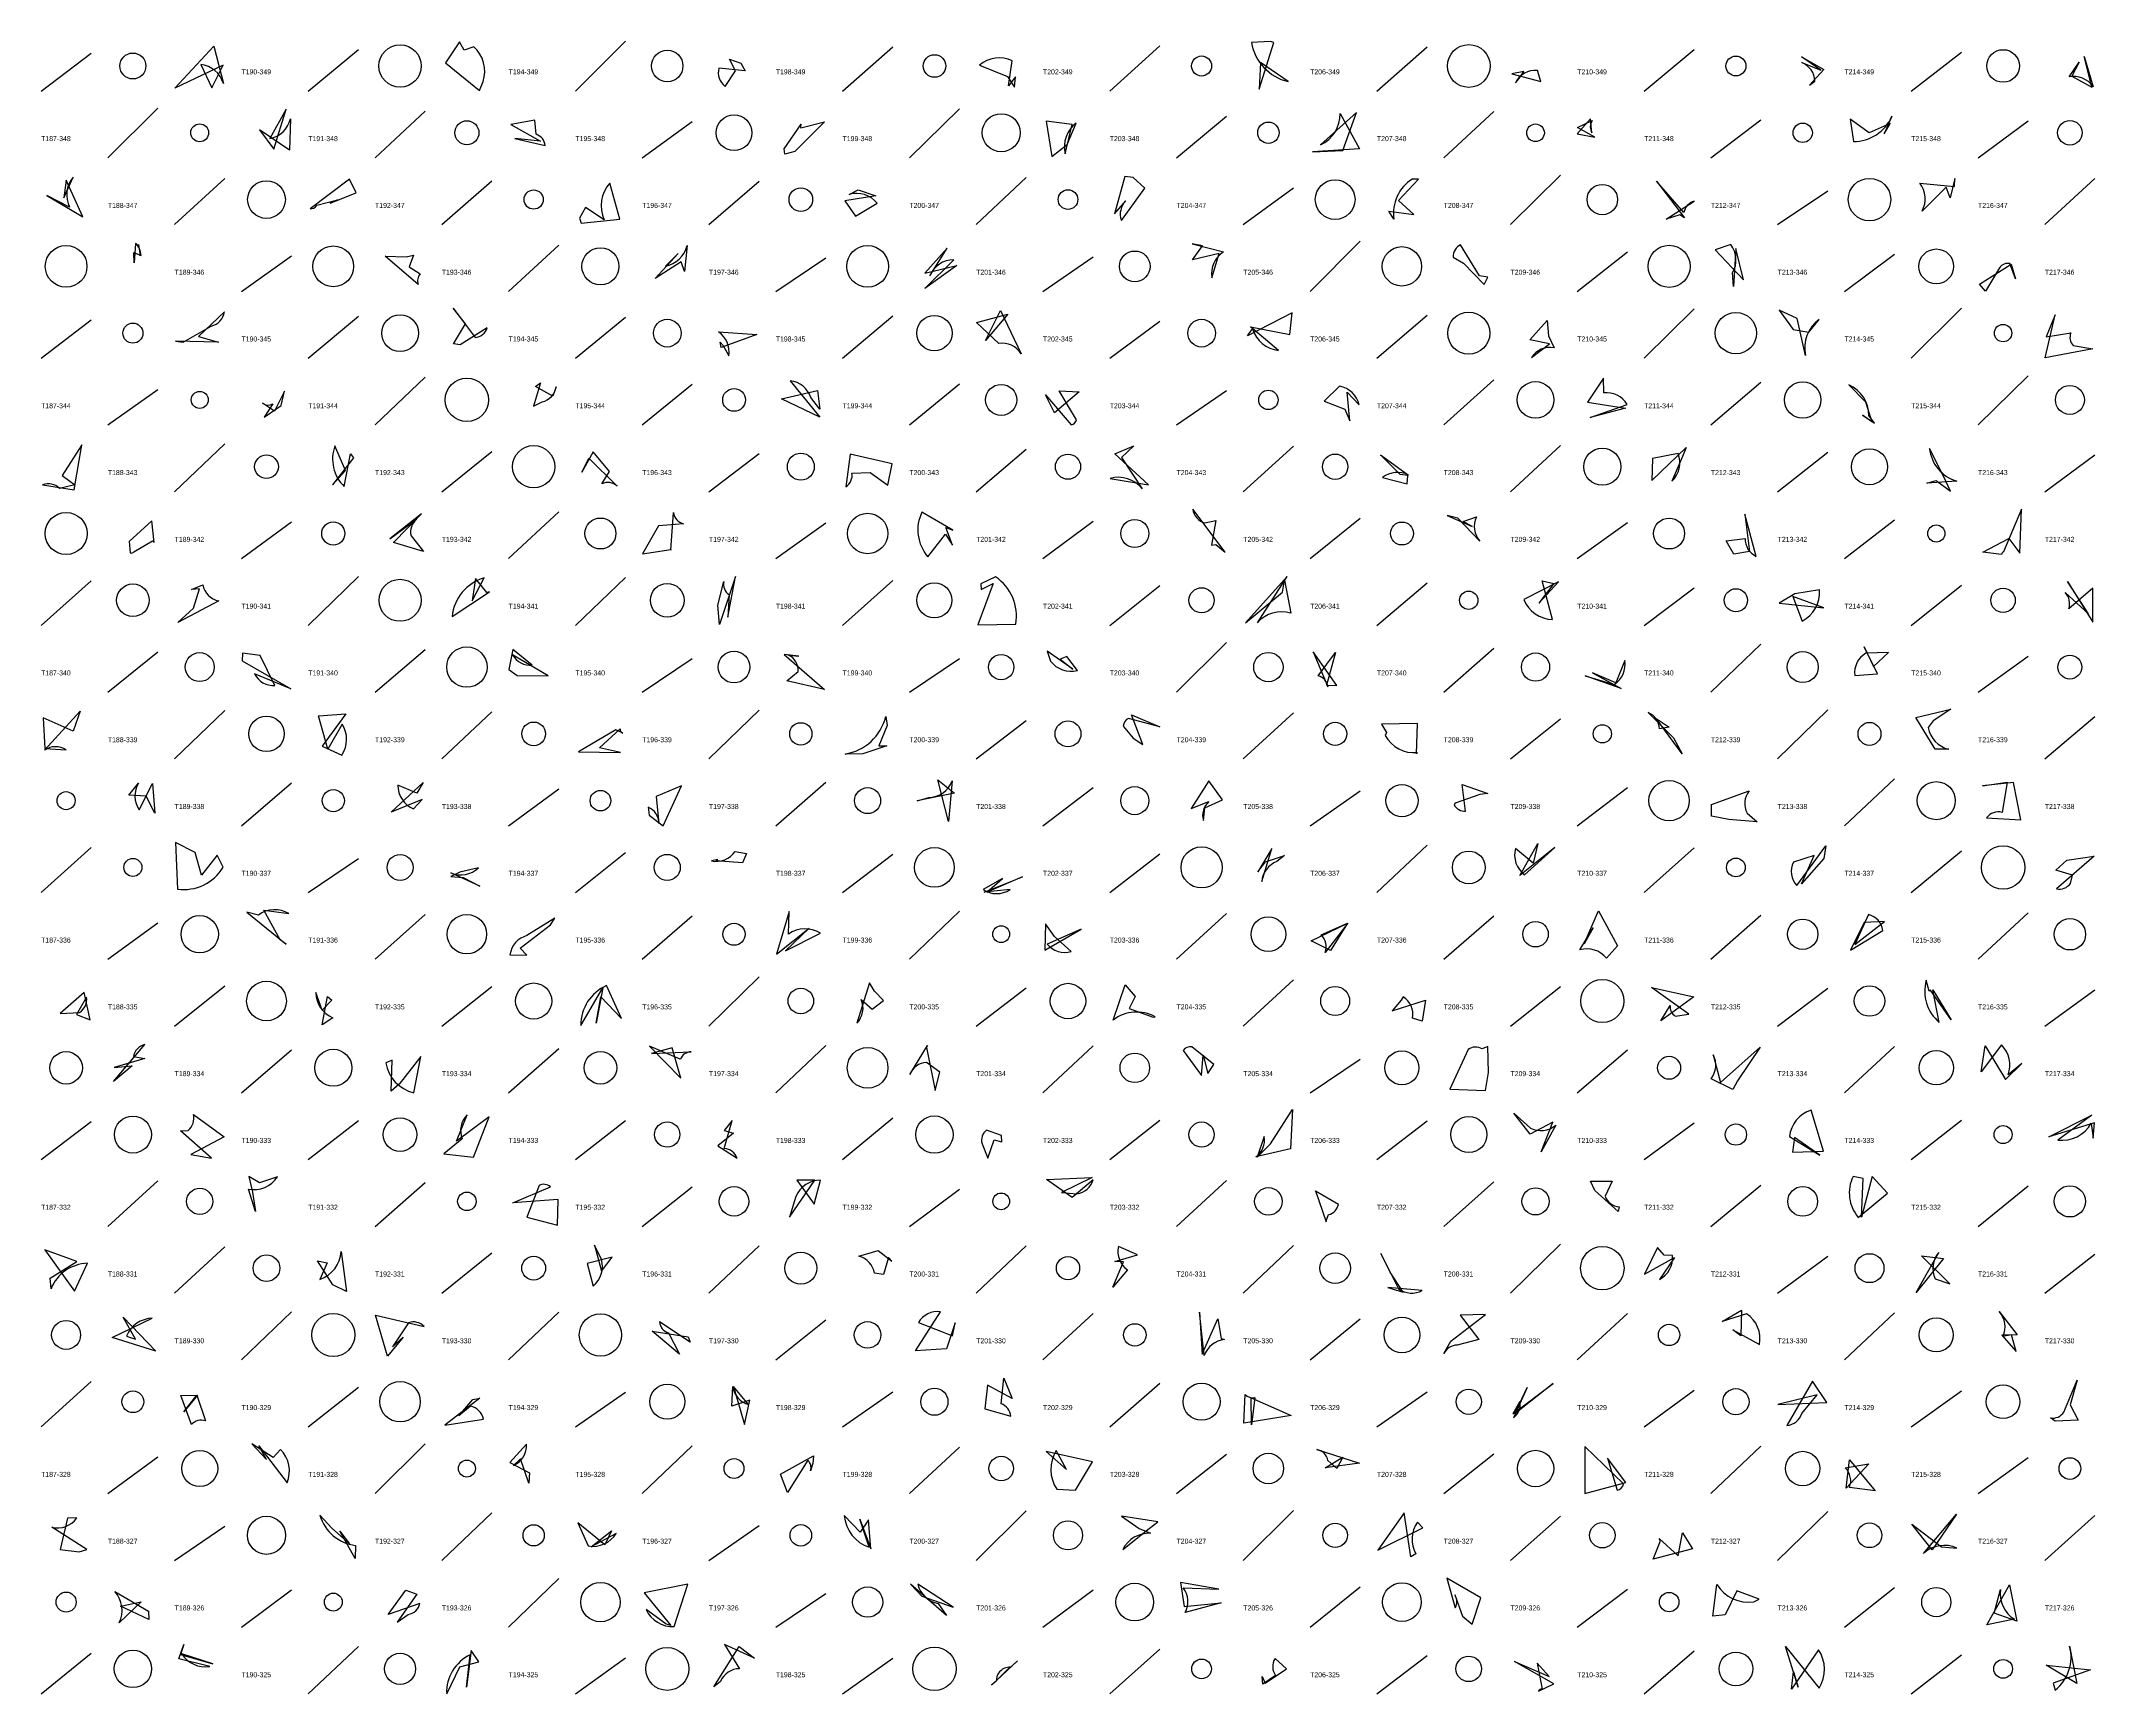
# Model space of a CAD drawing. Header units: millimetres. Extents: x -1 to 9990, y 0 to 15990.
# Drawn here: x 7480 to 8710, y 13000 to 13990 of the extents above; entities that cross this region are included whole.
import ezdxf

# ---------------------------------------------------------------- set-up
doc = ezdxf.new("R2010")
doc.units = ezdxf.units.MM
doc.layers.add('TEXT', color=3, linetype='Continuous')
doc.layers.add('WALL', color=1, linetype='Continuous')

msp = doc.modelspace()

# ---------------------------------------------------------------- linework, layer by layer
for points in [[(7560.2, 13961.7), (7583.4, 13986.8), (7589.2, 13964.5, 0.3), (7575.6, 13975.9), (7582.2, 13961.9), (7589.1, 13975.4)], [(7722.1, 13976.8), (7742.5, 13960.4), (7744.7, 13965.7, 0.3), (7739.1, 13986.5), (7733.4, 13984.4), (7730.5, 13989.5)], [(8218.2, 13989), (8216.2, 13989.7), (8204.8, 13989.1, 0.3), (8226.8, 13965.7), (8210.2, 13977), (8209.5, 13961.1)], [(7899, 13976.6), (7901.7, 13972.1), (7885.9, 13973.7, 0.3), (7889.6, 13962.8), (7895.9, 13972.1), (7892.2, 13979)], [(8063.6, 13968.5), (8059.4, 13963.1), (8061.6, 13978.1, 0.3), (8042, 13975.4), (8058.8, 13968.7), (8063, 13962.3)], [(8547.7, 13972.9), (8539.1, 13963.6), (8542.3, 13965.9, 0.3), (8534.5, 13977), (8545.9, 13972.5), (8534.2, 13980.4)], [(8708.2, 13962.4), (8703.6, 13980.6), (8708.9, 13962.6, 0.3), (8694.5, 13968.5), (8700.5, 13977.3), (8696.2, 13968.9)], [(8360.9, 13970.4), (8378.2, 13965.7), (8376.1, 13972.4, 0.3), (8362.9, 13965), (8365, 13967.4), (8367.9, 13971.7)], [(7619.4, 13925.2), (7626.8, 13949.2), (7617, 13931.6, 0.3), (7629.3, 13943.3), (7628.7, 13924.6), (7610.8, 13936.8)], [(7779, 13929.9), (7763.8, 13931.5), (7781.9, 13927.3, 0.3), (7776.5, 13934.1), (7775.6, 13942.5), (7761.4, 13940)], [(7925.4, 13922.2), (7925, 13925.4), (7935.2, 13940.2, 0.3), (7935, 13938), (7949.2, 13941.5), (7931.4, 13923.8)], [(8085.3, 13920.7), (8094.6, 13928), (8099.9, 13940.8, 0.3), (8093.3, 13922.4), (8097.5, 13940), (8082, 13942)], [(8259.6, 13924.3), (8267.8, 13947.1), (8246.3, 13927.8, 0.3), (8257.9, 13946.5), (8269.6, 13925.4), (8241.5, 13923.6)], [(8410.6, 13932.3), (8400.1, 13938.1), (8409, 13942.3, 0.3), (8408.8, 13934.9), (8407.9, 13943.4), (8400, 13934.4)], [(8574.8, 13935), (8563.4, 13943.2), (8565.4, 13929.7, 0.3), (8588.4, 13944.9), (8583.7, 13934.4), (8587.4, 13940.5)], [(7495, 13906.6), (7493.7, 13896), (7499.2, 13908.4, 0.3), (7497.1, 13890.5), (7483.4, 13897.5), (7505, 13884.7)], [(7668.7, 13899), (7664.8, 13907.3), (7641.1, 13889.5, 0.3), (7645.1, 13891.6), (7657.6, 13894.9), (7653.2, 13892.9)], [(7803.5, 13880.9), (7826.6, 13883.3), (7820.6, 13904.9, 0.3), (7817.3, 13882.9), (7806, 13890.3), (7802.4, 13883.9)], [(7961.4, 13894.3), (7967.8, 13885.1), (7980.7, 13892.8, 0.3), (7963.9, 13898.1), (7969.4, 13900.8), (7980, 13897.3)], [(8129.1, 13908.8), (8122.8, 13886.4), (8129.6, 13894.2, 0.3), (8127, 13882.5), (8141, 13901.8), (8134.1, 13908.3)], [(8293, 13894.5), (8304.9, 13907.2), (8301.2, 13907.3, 0.3), (8290.2, 13883.3), (8287.2, 13888.1), (8302.1, 13886)], [(8461.5, 13885.8), (8453.3, 13883.3), (8469.9, 13894, 0.3), (8463.9, 13887.2), (8447.5, 13906), (8464.3, 13884)], [(8623.3, 13896), (8621, 13902.4), (8606.5, 13888.1, 0.3), (8605.1, 13904.9), (8625.9, 13902.8), (8626.1, 13907.6)], [(7539.9, 13861.6), (7538.3, 13868.1), (7539.3, 13861.3, 0.3), (7536.5, 13868.7), (7535.8, 13857.2), (7535.6, 13863.3)], [(7847.7, 13847.7), (7861.6, 13862.8), (7853.9, 13855.2, 0.3), (7866.9, 13867.4), (7865.3, 13851.9), (7863.4, 13857.8)], [(8028.5, 13855.6), (8009.2, 13841.8), (8026.6, 13859, 0.3), (8012.2, 13849.3), (8022.7, 13865.9), (8009.3, 13850.9)], [(8175.5, 13867.2), (8169.4, 13868.5), (8188.1, 13863.6, 0.3), (8181.1, 13848.2), (8185.6, 13862.8), (8169.5, 13859)], [(8346.4, 13848.6), (8341.4, 13849.3), (8330.1, 13867.9, 0.3), (8325.7, 13860.6), (8331.9, 13856.9), (8344.3, 13844.2)], [(8494.9, 13865.6), (8493.5, 13842.9), (8493, 13851.2, 0.3), (8492, 13868.1), (8482.5, 13864.9), (8499.6, 13847)], [(7703, 13861.7), (7700.4, 13854.8), (7707.1, 13850.6, 0.3), (7705.9, 13844.2), (7686.1, 13861.1), (7698.7, 13860.8)], [(8659.9, 13856.4), (8662.4, 13847.6), (8659, 13856.7, 0.3), (8652.9, 13854.2), (8644.5, 13840.1), (8640.8, 13844.3)], [(7560.5, 13810.1), (7565.1, 13809.5), (7581.9, 13819.2, 0.3), (7589.9, 13827.8), (7574.2, 13812.9), (7586.3, 13809.6)], [(7734.2, 13820.5), (7726.8, 13829.9), (7739.9, 13812.4, 0.3), (7747.2, 13818.1), (7731, 13808), (7727, 13808.5)], [(8045.5, 13810.6), (8054.6, 13828.6), (8067, 13802.7, 0.3), (8053.5, 13808.8), (8040.2, 13821.3), (8059, 13826.3)], [(8229.2, 13827.1), (8202.5, 13813.4), (8205.5, 13817.5, 0.3), (8221.1, 13804.7), (8204.3, 13818.7), (8227.8, 13814.2)], [(8529.3, 13817.2), (8538.6, 13815.5), (8544.9, 13823.2, 0.3), (8536.7, 13801.6), (8531.7, 13823.8), (8521, 13828.7)], [(8686.2, 13825.9), (8680.8, 13812.8), (8695.6, 13815.2, 0.3), (8697, 13807.6), (8708.7, 13805.6), (8680.2, 13800.2)], [(7886.7, 13809.5), (7888.5, 13807.6), (7891.8, 13801.5, 0.3), (7885.6, 13815.8), (7908.7, 13814.2), (7887.2, 13806.5)], [(8381.9, 13822.6), (8382.7, 13813.4), (8386.1, 13806.3, 0.3), (8372.6, 13800.4), (8383.4, 13808.5), (8371.5, 13811)], [(7625.8, 13780.3), (7619.7, 13768.2), (7612.6, 13773, 0.3), (7618.8, 13772.6), (7613.7, 13764.6), (7623.8, 13771.7)], [(7779, 13785.3), (7774.9, 13771.2), (7780.1, 13773.8, 0.3), (7788.4, 13782.8), (7786.5, 13777.2), (7776, 13783)], [(7945, 13780.6), (7946.3, 13769.5), (7940.9, 13776.5, 0.3), (7928.7, 13786.5), (7946.4, 13764.7), (7923.4, 13775.7)], [(8087, 13767.2), (8081.6, 13778), (8096.9, 13760, 0.3), (8100.1, 13763.1), (8089.8, 13780.5), (8101.6, 13779.8)], [(8263.8, 13762.5), (8262.2, 13779.6), (8269.4, 13772, 0.3), (8257.6, 13783.2), (8248.4, 13774.3), (8260.7, 13769.5)], [(8428.8, 13770.1), (8407.8, 13764.4), (8429.9, 13772.3, 0.3), (8415.8, 13779.2), (8415.6, 13788), (8406.1, 13773.6)], [(8570.8, 13765.8), (8577.9, 13761.1), (8574.6, 13765.6, 0.3), (8562.7, 13784), (8572.6, 13773.8), (8576.3, 13761.8)], [(7492.6, 13729.7), (7500.2, 13724.2), (7491.1, 13722, 0.3), (7480.9, 13724.1), (7499.9, 13721.2), (7504.4, 13748.1)], [(7654.5, 13724.2), (7662.3, 13732.8), (7656, 13747.5, 0.3), (7661.6, 13723.1), (7665.3, 13742.8), (7667.2, 13740.4)], [(7803.8, 13731.8), (7808, 13740.2), (7825, 13723.4, 0.3), (7815.8, 13724.8), (7820.4, 13732.1), (7810.6, 13744)], [(7989.7, 13736.8), (7964.5, 13742.5), (7962, 13723, 0.3), (7965.6, 13731.2), (7976.6, 13731.5), (7987.2, 13723.9)], [(8134.4, 13747.5), (8127.1, 13740.6), (8139.4, 13721.8, 0.3), (8120.2, 13728), (8143.2, 13724.2), (8123.1, 13742.7)], [(8293.9, 13730.3), (8282.2, 13742.1), (8298.9, 13730, 0.3), (8283.4, 13728.5), (8298.2, 13724.7), (8298.5, 13729.7)], [(8465.3, 13746.5), (8463, 13741.1), (8456.6, 13726.3, 0.3), (8460.4, 13742.9), (8445, 13740), (8444.6, 13726.7)], [(8623.6, 13720.3), (8619.4, 13729.3), (8610.9, 13745.9, 0.3), (8627.3, 13726.3), (8609.3, 13725.1), (8615, 13726.8)], [(7546.3, 13702.6), (7532.7, 13690.3), (7533.4, 13683.4, 0.3), (7535.6, 13684.1), (7546.8, 13690.7), (7547.7, 13689.6)], [(7707.8, 13706.7), (7688.8, 13691.9), (7704.9, 13703.5, 0.3), (7701.6, 13693.6), (7709, 13684.3), (7691.1, 13689.6)], [(7857.1, 13685.5), (7857.2, 13685.1), (7858.7, 13707.6, 0.3), (7864.8, 13700.8), (7849.8, 13699.6), (7840.2, 13682.9)], [(8021.9, 13698.6), (8026, 13697), (8007.5, 13707.8, 0.3), (8011.1, 13681.1), (8021.7, 13694.6), (8025.8, 13688.1)], [(8183.6, 13688.4), (8189.2, 13683.8), (8169.7, 13709.6, 0.3), (8177, 13701.3), (8183.5, 13702.7), (8180.9, 13688)], [(8337, 13699.2), (8331.7, 13702.1), (8339.6, 13704.9, 0.3), (8341.7, 13690.4), (8328.4, 13704.2), (8322.1, 13705.8)], [(8493.8, 13682.6), (8489.2, 13690.6), (8500.5, 13692.1, 0.3), (8507.2, 13681.3), (8500.4, 13706.5), (8503.1, 13684.3)], [(8665.1, 13683.3), (8666.1, 13709.5), (8655.3, 13684.1, 0.3), (8654.1, 13682.5), (8642.9, 13683.8), (8658.5, 13692.1)], [(7740.2, 13668.1), (7738.1, 13654.6), (7745.4, 13668.5, 0.3), (7726.1, 13645.3), (7748.6, 13660.1), (7746.9, 13659.7)], [(7886.3, 13640.5), (7885.3, 13652), (7888.8, 13666.3, 0.3), (7892, 13658.4), (7891.2, 13644.9), (7895.9, 13669.3)], [(8050.1, 13665), (8041.1, 13640.3), (8063.7, 13640.8, 0.3), (8051.6, 13669), (8042.8, 13664.9), (8042.9, 13661.5)], [(8223.4, 13659.9), (8224.6, 13667.1), (8228.4, 13647.2, 0.3), (8208.4, 13641.5), (8226.2, 13669.2), (8201.4, 13641.4)], [(8376.9, 13653.2), (8388.7, 13666.1), (8368, 13655.5, 0.3), (8385.2, 13643.5), (8379, 13666.6), (8386, 13665.1)], [(8708.8, 13641.9), (8708.8, 13662.3), (8694.3, 13649.8, 0.3), (8692.1, 13659.6), (8706.2, 13646.8), (8693.5, 13666.2)], [(7574.8, 13661.9), (7570, 13661.4), (7576.8, 13664.3, 0.3), (7586.4, 13654.6), (7561.9, 13641.6), (7571.2, 13650.2)], [(8547.6, 13650.4), (8529.1, 13657.3), (8534.6, 13642.5, 0.3), (8545, 13661.2), (8530.3, 13658.8), (8520.9, 13653.3)], [(7600.5, 13618.7), (7629.5, 13602), (7607.8, 13610.9, 0.3), (7620, 13604), (7611.3, 13621.9), (7600.6, 13623.4)], [(7765.2, 13610), (7783.7, 13609.8), (7762.3, 13622.4, 0.3), (7774.2, 13616.2), (7762.6, 13625.6), (7760.2, 13613.6)], [(7949.1, 13601.6), (7926.7, 13606.8), (7933.5, 13612.4, 0.3), (7927.6, 13622.2), (7933.8, 13621.5), (7925, 13622.6)], [(8097.8, 13613.7), (8082.6, 13624.6), (8084.5, 13618.6, 0.3), (8100.6, 13613), (8094.3, 13621.4), (8090.4, 13619.8)], [(8256, 13603.9), (8241.8, 13624.2), (8250.7, 13603.2, 0.3), (8244.9, 13609.7), (8255.2, 13623.8), (8249.9, 13604.2)], [(8426.2, 13602.2), (8404.8, 13609.7), (8422.1, 13604.6, 0.3), (8428.5, 13619), (8423, 13605.6), (8409.1, 13611.6)], [(8577.4, 13615.4), (8586.4, 13623.7), (8572.8, 13623.3, 0.3), (8566.2, 13609.9), (8579.7, 13610.9), (8571.9, 13627.1)], [(7481.2, 13584.6), (7482.3, 13566.2), (7495.1, 13565.5, 0.3), (7482.1, 13565.2), (7503.5, 13588.6), (7499.3, 13576.7)], [(7662.6, 13587), (7648.4, 13567.7), (7660.1, 13562.3, 0.3), (7660.3, 13580.8), (7651.7, 13565.9), (7646.2, 13585.8)], [(7986.6, 13567.9), (7972.2, 13563.1), (7961.5, 13562.9, 0.3), (7985.9, 13585.4), (7986.7, 13580.1), (7981.7, 13567.8)], [(8133, 13586.4), (8150, 13579.3), (8131.3, 13584.3, 0.3), (8128.1, 13579.6), (8134.1, 13572.5), (8139.9, 13568.6)], [(8282.8, 13580.9), (8285.8, 13575.9), (8285, 13574, 0.3), (8304.2, 13563.8), (8303.7, 13563.1), (8304.3, 13581.3)], [(8447.2, 13584.3), (8455, 13579), (8449.2, 13578, 0.3), (8442.5, 13587.7), (8457.6, 13572.6), (8462.9, 13563)], [(8623.8, 13589.7), (8613.2, 13582.9), (8610.2, 13578.8, 0.3), (8622.5, 13565.8), (8614.3, 13565.8), (8602.8, 13584.9)], [(7827.1, 13563.9), (7814.4, 13566.7), (7826.8, 13578.1, 0.3), (7828.4, 13575.4), (7824.2, 13577.5), (7801.9, 13564.2)], [(7543, 13537.7), (7532.5, 13538.2), (7538.4, 13545.5, 0.3), (7538.8, 13529.5), (7546.8, 13545.2), (7548.1, 13527.6)], [(7708.9, 13545.9), (7705.1, 13539.4), (7693.6, 13544.3, 0.3), (7703, 13530.1), (7708.2, 13535.7), (7689.6, 13528.1)], [(7863.5, 13543.8), (7848.3, 13537.4), (7850, 13521.4, 0.3), (7843.6, 13531.1), (7844.2, 13526.3), (7852.6, 13520)], [(8027.1, 13539.5), (8004.6, 13534.9), (8011.6, 13536.8, 0.3), (8025.7, 13546.8), (8023.5, 13522.5), (8017.1, 13547.4)], [(8179.4, 13546.8), (8168.7, 13530.3), (8179.4, 13534.4, 0.3), (8176.1, 13523.1), (8176.9, 13530.7), (8187.6, 13535.5)], [(8341.7, 13538.7), (8326.8, 13533.5), (8326.2, 13532.6, 0.3), (8333.1, 13528.7), (8331.1, 13544.7), (8346.5, 13539.3)], [(8642.6, 13543.8), (8657.4, 13546.1), (8654.4, 13528, 0.3), (8645.1, 13524.8), (8665.6, 13523.6), (8661.3, 13545.9)], [(8480.3, 13525.8), (8480.3, 13532.6), (8502.9, 13540.8, 0.3), (8501.7, 13527.5), (8507.7, 13522.3), (8490.7, 13523.8)], [(7572.2, 13503.9), (7560.6, 13509.9), (7561.7, 13482, 0.3), (7589, 13495.1), (7585.4, 13502.3), (7576.1, 13490.3)], [(8213.2, 13498.4), (8224.6, 13502.1), (8220.1, 13498.5, 0.3), (8211.1, 13486.5), (8217.1, 13506.4), (8208.7, 13492.4)], [(8376.4, 13509.3), (8373.6, 13497.5), (8362.9, 13506.3, 0.3), (8368.4, 13490.5), (8386.5, 13507), (8365.5, 13490.2)], [(8534.2, 13485.1), (8541.9, 13502.1), (8529.4, 13498.2, 0.3), (8531.4, 13484.1), (8548.8, 13508), (8547.7, 13500.3)], [(7732.7, 13488.9), (7742.7, 13483.7), (7725.3, 13491.7, 0.3), (7742, 13494.8), (7730.8, 13492.2), (7725.3, 13489.6)], [(7884, 13498.9), (7885.3, 13499.7), (7881.5, 13498.9, 0.3), (7895.6, 13504.6), (7902.5, 13503.4), (7900.1, 13497.8)], [(8693.1, 13499.3), (8709.5, 13501.7), (8687, 13482.2, 0.3), (8695.3, 13485.4), (8696.6, 13490.3), (8686.6, 13493.3)], [(8046.4, 13480.2), (8055.7, 13488.3), (8044.1, 13481.8, 0.3), (8060.3, 13481.7), (8044.7, 13480.2), (8067.8, 13489.4)], [(7623.1, 13451.7), (7613.5, 13469.4), (7628.4, 13467.4, 0.3), (7610.2, 13466.5), (7603.3, 13468.2), (7626.8, 13449)], [(7939.9, 13458.7), (7925.8, 13445.1), (7946.7, 13455.6, 0.3), (7927.6, 13455.1), (7928, 13468.6), (7920.5, 13443)], [(8412.8, 13469), (8424.1, 13448), (8417.5, 13440.7, 0.3), (8401.5, 13445.6), (8409.6, 13458.9), (8404.2, 13449.3)], [(7785, 13460.7), (7787.7, 13464.6), (7771, 13454.2, 0.3), (7760.8, 13442.7), (7771, 13442.4), (7767, 13446.7)], [(8081.2, 13445.4), (8102.8, 13458.1), (8082.5, 13449.1, 0.3), (8096.9, 13444.6), (8086.9, 13453.7), (8081.5, 13461.3)], [(8240.6, 13451.1), (8262.5, 13461.7), (8249, 13444, 0.3), (8246.6, 13454.6), (8262.4, 13461.7), (8252.2, 13445.2)], [(8571.8, 13462.1), (8563.6, 13445.4), (8583, 13457.3, 0.3), (8574.4, 13466.8), (8566.2, 13448.8), (8584, 13462.7)], [(7505.9, 13420.1), (7491.5, 13407.5), (7503, 13408.2, 0.3), (7507.3, 13417.4), (7501.2, 13407), (7509.3, 13403.8)], [(7654.2, 13415.6), (7648.4, 13409.6), (7644.6, 13420, 0.3), (7654.7, 13405), (7648.4, 13400.8), (7651.5, 13417.7)], [(7815.3, 13417.6), (7827.7, 13404.6), (7818.6, 13424.2, 0.3), (7803.2, 13400.4), (7816.5, 13422.8), (7812.4, 13401.7)], [(7979.2, 13420.9), (7976.2, 13425.9), (7968.6, 13401.7, 0.3), (7971.2, 13415.9), (7977.8, 13410.1), (7984.5, 13415.4)], [(8131.7, 13410.6), (8146, 13405.3), (8147.3, 13405.5, 0.3), (8122.1, 13403.6), (8129.3, 13424.7), (8135.2, 13417.7)], [(8469.8, 13417.6), (8450.1, 13403.2), (8455.7, 13412.3, 0.3), (8458.7, 13405.9), (8466.8, 13407.1), (8444.4, 13423.1)], [(8611.6, 13421.5), (8610.7, 13420.9), (8609, 13427.4, 0.3), (8616.8, 13402.2), (8612.9, 13421.6), (8624, 13403.8)], [(8309.1, 13415.6), (8307.2, 13402.9), (8301.4, 13404.7, 0.3), (8295.8, 13417.5), (8294.6, 13415.6), (8289.1, 13409.2)], [(7534.5, 13376.1), (7523.4, 13366.7), (7542.2, 13388.9, 0.3), (7535.3, 13381.7), (7542.2, 13380.5), (7523.8, 13375.2)], [(7857.9, 13386.9), (7845.5, 13383.5), (7869.3, 13384.6, 0.3), (7862.8, 13380.1), (7844.3, 13388), (7863.1, 13368.7)], [(8015.4, 13361.4), (8018.2, 13372.3), (8010.2, 13378.2, 0.3), (8000.3, 13370.9), (8010.9, 13388.3), (8010.3, 13387.2)], [(8178.7, 13371.6), (8182.3, 13377), (8169.2, 13387.5, 0.3), (8163.9, 13385.4), (8175, 13370.3), (8176, 13382.6)], [(8346.8, 13372.2), (8346.5, 13387.7), (8343, 13386.3, 0.3), (8334.7, 13386), (8323.6, 13362.2), (8345, 13361.5)], [(8496, 13367.2), (8493.2, 13362.1), (8480.1, 13368.4, 0.3), (8481.4, 13382.7), (8485.7, 13366.1), (8509.5, 13387.4)], [(8656.4, 13367.9), (8666.3, 13377.6), (8658, 13370.8, 0.3), (8654.1, 13388.7), (8641.9, 13372.6), (8644.2, 13388.2)], [(7689.6, 13361.1), (7690.2, 13379.6), (7686.4, 13377.9, 0.3), (7703.2, 13360.1), (7707.4, 13381.8), (7694.4, 13365.2)], [(7582, 13320.9), (7563.4, 13337.2), (7568, 13337.5, 0.3), (7571.2, 13347.1), (7589.7, 13333.6), (7569.7, 13323)], [(7748.4, 13345.6), (7728.8, 13331), (7735.2, 13346.9, 0.3), (7732.2, 13332.4), (7721.3, 13323.4), (7738.9, 13321.5)], [(8229.5, 13350), (8228.2, 13326.5), (8207.4, 13321.6, 0.3), (8212.5, 13333.8), (8208.3, 13321.4), (8216.2, 13329.5)], [(8371.8, 13335.2), (8361.9, 13347.8), (8372, 13338.8, 0.3), (8387.1, 13340.7), (8378.3, 13324.6), (8385.3, 13342.4)], [(8528.9, 13324.5), (8547.5, 13325), (8540, 13349.6, 0.3), (8527.1, 13333.8), (8545.3, 13322.6), (8530, 13333.3)], [(8682.3, 13333.7), (8708.2, 13346.7), (8687.8, 13331.7, 0.3), (8707.8, 13341.8), (8708.9, 13332.9), (8709.8, 13342)], [(7894.6, 13335.9), (7885.3, 13328.2), (7896.9, 13320.9, 0.3), (7889.1, 13326.6), (7893.8, 13343.5), (7889.1, 13337.4)], [(8055.3, 13330.6), (8055.1, 13334.4), (8046.2, 13337.7, 0.3), (8043.5, 13329.5), (8047, 13320.8), (8050.7, 13331.8)], [(7606.7, 13300.5), (7608.4, 13288.9), (7604.2, 13302.3, 0.3), (7621.5, 13309.6), (7610.9, 13306.1), (7604.5, 13309.9)], [(8109.5, 13309.2), (8091.1, 13300.4), (8100.3, 13299.6, 0.3), (8110, 13308), (8097.5, 13297.4), (8082.1, 13308.2)], [(8570.2, 13285.5), (8571.2, 13308.6), (8565.2, 13309.9, 0.3), (8568.3, 13285.4), (8585.8, 13300), (8576.6, 13309.9)], [(7789.7, 13296.2), (7762.6, 13294.2), (7785, 13303.7, 0.3), (7778.2, 13304.6), (7770.9, 13285.6), (7789.3, 13280.8)], [(7932.7, 13307.7), (7942.9, 13293.3), (7946.8, 13307.7, 0.3), (7932, 13298), (7928.2, 13285.5), (7943.4, 13307.8)], [(8249.7, 13282.8), (8249.6, 13283.4), (8251.1, 13287.1, 0.3), (8256.9, 13293.2), (8243.2, 13301.2), (8243.2, 13301.3)], [(8408, 13307.2), (8420.8, 13307.2), (8416.6, 13298.2, 0.3), (8425.1, 13291.7), (8424.5, 13288.9), (8410.6, 13301.6)], [(7482.2, 13265.9), (7500, 13241.3), (7507.8, 13257.9, 0.3), (7486, 13242.7), (7485.5, 13249), (7501.4, 13258.9)], [(7645.5, 13259.3), (7651.4, 13258.2), (7646.9, 13248.3, 0.3), (7659.8, 13264.9), (7662.9, 13241.1), (7654.7, 13245)], [(7822.1, 13261.6), (7807.1, 13257.7), (7810.6, 13244.3, 0.3), (7815.6, 13260.1), (7811.4, 13268.7), (7815.7, 13253.2)], [(7987.6, 13261.3), (7984.6, 13251.3), (7979.1, 13252, 0.3), (7969.8, 13262.1), (7981.3, 13265.6), (7989.4, 13259.2)], [(8123, 13258.9), (8136.6, 13262.9), (8125.2, 13268, 0.3), (8130.6, 13253.9), (8121.9, 13243.7), (8128.3, 13258.7)], [(8287.9, 13252.7), (8282.4, 13263.8), (8293, 13242.7, 0.3), (8307.2, 13241.7), (8286.5, 13243.4), (8295.8, 13240.6)], [(8440.3, 13251.5), (8458.3, 13261.4), (8449.2, 13248.2, 0.3), (8457.1, 13262.5), (8452.1, 13262.8), (8448, 13267.3)], [(8619.4, 13260.8), (8603, 13240.4), (8616.5, 13264.4, 0.3), (8614.3, 13248.6), (8623.2, 13245.7), (8606.2, 13262.4)], [(7548.8, 13205.2), (7522.6, 13213.5), (7546.6, 13225, 0.3), (7531.2, 13214.3), (7536.5, 13212.5), (7529.2, 13225.7)], [(7687.5, 13202.2), (7680.2, 13226.9), (7709.4, 13220, 0.3), (7700.1, 13222.3), (7690.4, 13207.9), (7696.8, 13213.7)], [(7867.6, 13213.9), (7868.8, 13210.6), (7850.3, 13222.8, 0.3), (7855.7, 13216.2), (7862.4, 13203.4), (7845.9, 13217.2)], [(8022.2, 13206.6), (8003.6, 13205.5), (8018.6, 13228.9, 0.3), (8005.4, 13222.4), (8025.9, 13214.4), (8027.4, 13222.3)], [(8184.7, 13224.7), (8186.7, 13212.9), (8188.8, 13212.2, 0.3), (8176.6, 13202.6), (8173.8, 13228.6), (8175.3, 13203.5)], [(8329.8, 13226.8), (8341, 13212.2), (8328.1, 13208.9, 0.3), (8320.1, 13203.8), (8324.3, 13211.3), (8345.1, 13227.3)], [(8498, 13214.4), (8493.2, 13218.1), (8509.1, 13209.3, 0.3), (8501.4, 13227.7), (8486.7, 13223), (8498.4, 13229.8)], [(8662.9, 13205), (8660.1, 13215.1), (8654.9, 13214.1, 0.3), (8652.6, 13229.1), (8663.4, 13215.1), (8654.2, 13214.8)], [(8046.8, 13185), (8045.1, 13170.8), (8060.7, 13166.3, 0.3), (8054.9, 13173.8), (8056.6, 13189.2), (8061.6, 13176.9)], [(8362.5, 13167.8), (8369.9, 13183.6), (8361.7, 13165.4, 0.3), (8365.6, 13175.2), (8361.4, 13167.7), (8385.6, 13186)], [(8549.4, 13174.5), (8540.8, 13187.3), (8525.5, 13160.8, 0.3), (8534.5, 13168), (8543.7, 13179.1), (8520.1, 13173.4)], [(8700, 13163.9), (8686.1, 13163.4), (8683.4, 13165.3, 0.3), (8691.4, 13168.8), (8699.3, 13188), (8695.2, 13173.1)], [(7565.4, 13168.9), (7573.2, 13178.9), (7578.4, 13163.5, 0.3), (7570, 13161.4), (7563.6, 13178.7), (7573.6, 13178.9)], [(7742.8, 13177.1), (7721.8, 13161), (7744.9, 13164.5, 0.3), (7737.2, 13172.4), (7730.2, 13166.5), (7738.5, 13176.3)], [(7904.5, 13176), (7893.7, 13172.4), (7894.2, 13184.1, 0.3), (7903.7, 13173.3), (7894.7, 13184.1), (7901.2, 13161.3)], [(8228.7, 13166.7), (8200.4, 13162.1), (8201.2, 13179.4, 0.3), (8206.9, 13177.6), (8204.9, 13161.2), (8204.7, 13177.3)], [(7615.1, 13140.4), (7610.5, 13148.6), (7627.4, 13126.5, 0.3), (7623.4, 13146.4), (7618.9, 13141.7), (7606.3, 13149.8)], [(7772.1, 13126.2), (7767.2, 13140.8), (7763, 13136.8, 0.3), (7770.8, 13149.6), (7760.8, 13138.7), (7772.6, 13132.5)], [(7942.5, 13142.5), (7942.2, 13138), (7940.8, 13133.7, 0.3), (7939.1, 13140), (7927.1, 13120.6), (7922.8, 13131.7)], [(8081.9, 13145.1), (8094.1, 13134.4), (8088, 13145.7, 0.3), (8088.3, 13122.6), (8099.5, 13122), (8109.7, 13139.1)], [(8259.5, 13141.8), (8256, 13135), (8250.7, 13139.8, 0.3), (8244, 13146.4), (8269.5, 13138.3), (8249, 13135.4)], [(8429, 13126.6), (8418, 13141.3), (8423.9, 13122, 0.3), (8427.7, 13125.8), (8404.6, 13148.2), (8404.5, 13120.1)], [(8563, 13140.3), (8578.4, 13121.7), (8563, 13123.6, 0.3), (8560.5, 13135.4), (8574.6, 13137.8), (8561, 13123.2)], [(7502.8, 13085.2), (7507.5, 13086.5), (7486.4, 13099.8, 0.3), (7501.4, 13105.4), (7495.8, 13105.3), (7491.5, 13086.4)], [(7664.7, 13089.9), (7654.1, 13099.3), (7647, 13107, 0.3), (7668.3, 13088.9), (7668.1, 13081.1), (7658.9, 13097.4)], [(7817.6, 13089.3), (7801.5, 13102.4), (7807.7, 13088.6, 0.3), (7824.5, 13096.1), (7809.4, 13088), (7821.7, 13097.7)], [(7975.5, 13104.2), (7970.6, 13096.8), (7961, 13106.8, 0.3), (7975.9, 13087.9), (7970.3, 13104.7), (7977, 13086.9)], [(8127.1, 13106.4), (8137.6, 13099), (8144.5, 13096.2, 0.3), (8127.8, 13086.5), (8143.7, 13099.1), (8148.7, 13103)], [(8280.5, 13086.1), (8307.6, 13099.4), (8304.3, 13102.8, 0.3), (8303.4, 13083.9), (8300.4, 13082.1), (8296.4, 13108.5)], [(8600.4, 13101.6), (8618.1, 13088), (8627.4, 13087.3, 0.3), (8607.3, 13084.2), (8627.1, 13107.6), (8612.5, 13086.3)], [(8469, 13086.8), (8445.4, 13080.8), (8449.5, 13090.6, 0.3), (8449, 13093), (8460.4, 13082.7), (8463.1, 13096.4)], [(7857.2, 13040.9), (7854.3, 13041.8), (7842.3, 13050.5, 0.3), (7859.1, 13040.3), (7867.4, 13065.7), (7841.2, 13060.6)], [(8007.5, 13058.5), (8026.3, 13052), (8005.1, 13065.8, 0.3), (8017.3, 13054.1), (8022.3, 13047), (8000.7, 13065.7)], [(8164.6, 13052.4), (8186.7, 13054.6), (8165.1, 13048.8, 0.3), (8164, 13063.5), (8185.3, 13062.8), (8162.3, 13066.8)], [(8342.3, 13057.6), (8321.8, 13069.3), (8326.9, 13051.6, 0.3), (8326.6, 13059.4), (8331.3, 13046.5), (8337.1, 13041.7)], [(8488.6, 13047.3), (8481.1, 13046.6), (8483.6, 13065.6, 0.3), (8505.7, 13055.1), (8509, 13056.7), (8495.5, 13061.8)], [(8663.2, 13043.5), (8649.7, 13048.4), (8653.5, 13062.5, 0.3), (8661.8, 13044.7), (8645.3, 13041.4), (8658.8, 13065.3)], [(7527.6, 13052.5), (7540, 13055.2), (7526.8, 13042.5, 0.3), (7524.2, 13061.3), (7544.4, 13049.6), (7544.6, 13044.6)], [(7705.1, 13059.7), (7693.3, 13043), (7699.9, 13047.6, 0.3), (7706.9, 13054.1), (7687.9, 13047.6), (7698.5, 13062.2)], [(7563.5, 13023.7), (7582.8, 13018.1), (7564.3, 13024, 0.3), (7581, 13016.5), (7562.4, 13021), (7565.5, 13029.6)], [(7737.5, 13026), (7734.7, 13004), (7737, 13023.4, 0.3), (7722.9, 13000.1), (7730.7, 13016.3), (7742.2, 13019.2)], [(7907.2, 13021.4), (7889.3, 13029.6), (7898.3, 13015.1, 0.3), (7886.9, 13007.5), (7882.9, 13004.2), (7898.1, 13028.5)], [(8532.3, 13004.1), (8524.7, 13028.5), (8544.8, 13003.5, 0.3), (8544.5, 13026.4), (8528.3, 13002.9), (8529.5, 13013.3)], [(8707.3, 13014.4), (8684.9, 13006.5), (8686.2, 13002.2, 0.3), (8694.8, 13028.7), (8699.2, 13006.3), (8680.9, 13017.3)], [(8053.2, 13009), (8060.3, 13016.2), (8056.9, 13015.4, 0.3), (8052.1, 13007.9), (8049.1, 13005.2), (8064.8, 13019.8)], [(8213, 13006.5), (8225.9, 13015.1), (8219, 13021.2, 0.3), (8219.3, 13011), (8211.7, 13005.9), (8211.3, 13010.4)], [(8383.2, 13010.4), (8375.9, 13018.5), (8378.9, 13002.9, 0.3), (8376.8, 13001.7), (8386, 13006), (8362.3, 13019.5)]]:
    msp.add_lwpolyline(points, format="xyb", close=True)
for centre, radius in [((7695, 13975), 12.7), ((8335, 13975), 12.8), ((7535, 13975), 7.78), ((7855, 13975), 9.4), ((8015, 13975), 6.77), ((8175, 13975), 6), ((8495, 13975), 5.97), ((8655, 13975), 9.78), ((7575, 13935), 5.36), ((7735, 13935), 7.22), ((7895, 13935), 10.7), ((8055, 13935), 11.4), ((8215, 13935), 6.4), ((8375, 13935), 5.27), ((8535, 13935), 5.8), ((8695, 13935), 7.35), ((7615, 13895), 11.3), ((7775, 13895), 5.76), ((7935, 13895), 7.06), ((8095, 13895), 5.9), ((8255, 13895), 11.9), ((8415, 13895), 9.11), ((8575, 13895), 12.7), ((7495, 13855), 12.5), ((7655, 13855), 12.2), ((7815, 13855), 11.1), ((7975, 13855), 12.5), ((8135, 13855), 9.19), ((8295, 13855), 11.8), ((8455, 13855), 12.6), ((8615, 13855), 10.4), ((7695, 13815), 11), ((8015, 13815), 10.6), ((8335, 13815), 12.6), ((8495, 13815), 12.4), ((7535, 13815), 6), ((7855, 13815), 8.3), ((8175, 13815), 8.3), ((8655, 13815), 5.21), ((7575, 13775), 5.08), ((7735, 13775), 13), ((7895, 13775), 6.81), ((8055, 13775), 9.31), ((8215, 13775), 5.81), ((8375, 13775), 11), ((8535, 13775), 10.9), ((8695, 13775), 8.68), ((7615, 13735), 7.1), ((7775, 13735), 12.7), ((7935, 13735), 8.07), ((8095, 13735), 7.55), ((8255, 13735), 7.59), ((8415, 13735), 11.1), ((8575, 13735), 10.8), ((7495, 13695), 12.6), ((7815, 13695), 9.28), ((7975, 13695), 12.1), ((8135, 13695), 8.38), ((8455, 13695), 9.27), ((7655, 13695), 6.94), ((8295, 13695), 6.87), ((8615, 13695), 5.16), ((7695, 13655), 12.6), ((8015, 13655), 10.5), ((7535, 13655), 9.77), ((7855, 13655), 10.1), ((8175, 13655), 7.54), ((8335, 13655), 5.49), ((8495, 13655), 6.95), ((8655, 13655), 7.29), ((7575, 13615), 8.67), ((7735, 13615), 12.1), ((7895, 13615), 9.49), ((8055, 13615), 7.58), ((8215, 13615), 8.8), ((8375, 13615), 8.45), ((8535, 13615), 9.29), ((8695, 13615), 7.15), ((7615, 13575), 10.6), ((7775, 13575), 7.09), ((7935, 13575), 6.68), ((8095, 13575), 7.77), ((8255, 13575), 6.92), ((8415, 13575), 5.46), ((8575, 13575), 6.88), ((7975, 13535), 7.78), ((8135, 13535), 8.42), ((8295, 13535), 9.72), ((8455, 13535), 12.1), ((8615, 13535), 11.4), ((7495, 13535), 5.4), ((7655, 13535), 6.62), ((7815, 13535), 6.18), ((8015, 13495), 11.9), ((8175, 13495), 12.3), ((8655, 13495), 13), ((7535, 13495), 5.4), ((7695, 13495), 7.77), ((7855, 13495), 7.81), ((8335, 13495), 9.82), ((8495, 13495), 5.61), ((7575, 13455), 11.2), ((7735, 13455), 11.8), ((7895, 13455), 6.64), ((8055, 13455), 5.05), ((8215, 13455), 10.4), ((8375, 13455), 7.64), ((8535, 13455), 9.08), ((8695, 13455), 9.44), ((7615, 13415), 11.9), ((7775, 13415), 10.8), ((7935, 13415), 7.65), ((8095, 13415), 10.6), ((8255, 13415), 8.68), ((8415, 13415), 12.9), ((8575, 13415), 9.15), ((7495, 13375), 9.72), ((7655, 13375), 11.1), ((7815, 13375), 9.73), ((7975, 13375), 12.2), ((8135, 13375), 8.84), ((8295, 13375), 10.2), ((8615, 13375), 10.3), ((8455, 13375), 6.87), ((7535, 13335), 11.1), ((8015, 13335), 11.2), ((8335, 13335), 10.8), ((7695, 13335), 10.1), ((7855, 13335), 7.57), ((8175, 13335), 7.55), ((8495, 13335), 6.35), ((8655, 13335), 5.4), ((7575, 13295), 7.85), ((7735, 13295), 5.54), ((7895, 13295), 8.84), ((8055, 13295), 5.01), ((8215, 13295), 8.22), ((8375, 13295), 8.13), ((8535, 13295), 8.92), ((8695, 13295), 9.35), ((7615, 13255), 7.97), ((7775, 13255), 7.14), ((7935, 13255), 9.58), ((8095, 13255), 6.95), ((8255, 13255), 9.11), ((8415, 13255), 13), ((8575, 13255), 8.67), ((7495, 13215), 8.67), ((7655, 13215), 12.9), ((7815, 13215), 12.7), ((7975, 13215), 7.97), ((8295, 13215), 10.7), ((8615, 13215), 10.2), ((8135, 13215), 6.72), ((8455, 13215), 6.4), ((7695, 13175), 12.1), ((8175, 13175), 11.1), ((7535, 13175), 6.54), ((7855, 13175), 10.5), ((8015, 13175), 8.13), ((8335, 13175), 7.55), ((8495, 13175), 7.84), ((8655, 13175), 10.1), ((7575, 13135), 10.8), ((7735, 13135), 5.09), ((7895, 13135), 5.95), ((8055, 13135), 7.35), ((8215, 13135), 9.14), ((8375, 13135), 10.9), ((8535, 13135), 10.3), ((8695, 13135), 6.48), ((7615, 13095), 11.4), ((7775, 13095), 6.37), ((7935, 13095), 6.47), ((8095, 13095), 8.7), ((8255, 13095), 7.3), ((8415, 13095), 7.59), ((8575, 13095), 7.4), ((7815, 13055), 11.8), ((7975, 13055), 9.07), ((8135, 13055), 11.3), ((8295, 13055), 11.6), ((8615, 13055), 8.74), ((7495, 13055), 6), ((7655, 13055), 5.36), ((8455, 13055), 5.84), ((7535, 13015), 11.2), ((7855, 13015), 12.9), ((8015, 13015), 13), ((7695, 13015), 9.32), ((8175, 13015), 5.9), ((8335, 13015), 7.65), ((8495, 13015), 10.1), ((8655, 13015), 5.59)]:
    msp.add_circle(centre, radius)
at = {"layer": 'WALL'}
for p, q in [((7800, 13960), (7830, 13989.9)), ((7960, 13960), (7990, 13986.5)), ((8120, 13960), (8150, 13987.1)), ((8280, 13960), (8310, 13986.4)), ((7480, 13960), (7510, 13982.7)), ((7640, 13960), (7670, 13984.9)), ((8440, 13960), (8470, 13984.8)), ((8600, 13960), (8630, 13983.3)), ((7520, 13920), (7550, 13949.8)), ((8000, 13920), (8030, 13949.4)), ((7680, 13920), (7710, 13947.9)), ((7840, 13920), (7870, 13941.8)), ((8160, 13920), (8190, 13944.9)), ((8320, 13920), (8350, 13947.8)), ((8480, 13920), (8510, 13942.7)), ((8640, 13920), (8670, 13942.1)), ((7560, 13880), (7590, 13907.7)), ((7720, 13880), (7750, 13906.3)), ((7880, 13880), (7910, 13906.1)), ((8040, 13880), (8070, 13908.3)), ((8200, 13880), (8230, 13902.1)), ((8360, 13880), (8390, 13909.7)), ((8520, 13880), (8550, 13900.3)), ((8680, 13880), (8710, 13907.7)), ((7760, 13840), (7790, 13867.7)), ((8240, 13840), (8270, 13870)), ((8400, 13840), (8430, 13863.6)), ((8560, 13840), (8590, 13862.3)), ((7600, 13840), (7630, 13861.4)), ((7920, 13840), (7950, 13860.2)), ((8080, 13840), (8110, 13860.7)), ((7640, 13800), (7670, 13825.2)), ((7960, 13800), (7990, 13825.4)), ((8280, 13800), (8310, 13825.7)), ((8440, 13800), (8470, 13829.6)), ((8600, 13800), (8630, 13829.9)), ((7480, 13800), (7510, 13822.9)), ((7800, 13800), (7830, 13824.5)), ((8120, 13800), (8150, 13822.2)), ((7680, 13760), (7710, 13788.7)), ((8640, 13760), (8670, 13789.5)), ((7520, 13760), (7550, 13781.2)), ((7840, 13760), (7870, 13784.5)), ((8000, 13760), (8030, 13784.6)), ((8160, 13760), (8190, 13780.6)), ((8320, 13760), (8350, 13787.1)), ((8480, 13760), (8510, 13785.6)), ((7560, 13720), (7590, 13748.7)), ((7720, 13720), (7750, 13744.2)), ((7880, 13720), (7910, 13742.9)), ((8040, 13720), (8070, 13745.6)), ((8200, 13720), (8230, 13747.3)), ((8360, 13720), (8390, 13747.8)), ((8520, 13720), (8550, 13743.8)), ((8680, 13720), (8710, 13742.1)), ((7760, 13680), (7790, 13707.9)), ((8080, 13680), (8110, 13702.4)), ((8240, 13680), (8270, 13704.2)), ((8560, 13680), (8590, 13703.2)), ((7600, 13680), (7630, 13701.9)), ((7920, 13680), (7950, 13701.3)), ((8400, 13680), (8430, 13701.6)), ((7480, 13640), (7510, 13666.7)), ((7640, 13640), (7670, 13669.3)), ((7800, 13640), (7830, 13668.6)), ((7960, 13640), (7990, 13666.8)), ((8280, 13640), (8310, 13665.5)), ((8120, 13640), (8150, 13663.9)), ((8440, 13640), (8470, 13662.5)), ((8600, 13640), (8630, 13664.1)), ((8160, 13600), (8190, 13629.8)), ((8480, 13600), (8510, 13628.8)), ((7520, 13600), (7550, 13624.1)), ((7680, 13600), (7710, 13625.5)), ((7840, 13600), (7870, 13620.1)), ((8000, 13600), (8030, 13620.1)), ((8320, 13600), (8350, 13626.4)), ((8640, 13600), (8670, 13621.6)), ((7560, 13560), (7590, 13588.9)), ((7720, 13560), (7750, 13588.1)), ((7880, 13560), (7910, 13589.1)), ((8040, 13560), (8070, 13583)), ((8200, 13560), (8230, 13587.5)), ((8360, 13560), (8390, 13584)), ((8520, 13560), (8550, 13589.4)), ((8680, 13560), (8710, 13585.4)), ((7600, 13520), (7630, 13545.6)), ((7920, 13520), (7950, 13546)), ((8080, 13520), (8110, 13542.8)), ((8400, 13520), (8430, 13542.9)), ((8560, 13520), (8590, 13548.1)), ((7760, 13520), (7790, 13542)), ((8240, 13520), (8270, 13540.8)), ((7480, 13480), (7510, 13507)), ((8280, 13480), (8310, 13508.3)), ((8440, 13480), (8470, 13506.8)), ((7640, 13480), (7670, 13500.4)), ((7800, 13480), (7830, 13504)), ((7960, 13480), (7990, 13502.9)), ((8120, 13480), (8150, 13503.2)), ((8600, 13480), (8630, 13504.9)), ((8000, 13440), (8030, 13468.9)), ((7520, 13440), (7550, 13461.8)), ((7680, 13440), (7710, 13466.9)), ((7840, 13440), (7870, 13466.1)), ((8160, 13440), (8190, 13467.5)), ((8320, 13440), (8350, 13466)), ((8480, 13440), (8510, 13466.4)), ((8640, 13440), (8670, 13467.9)), ((7560, 13400), (7590, 13424)), ((7720, 13400), (7750, 13423.6)), ((7880, 13400), (7910, 13429.5)), ((8040, 13400), (8070, 13422.8)), ((8200, 13400), (8230, 13427.6)), ((8360, 13400), (8390, 13423.6)), ((8520, 13400), (8550, 13422.6)), ((8680, 13400), (8710, 13421.7)), ((7600, 13360), (7630, 13385.7)), ((7760, 13360), (7790, 13386.6)), ((7920, 13360), (7950, 13388.3)), ((8080, 13360), (8110, 13388.2)), ((8400, 13360), (8430, 13385.8)), ((8560, 13360), (8590, 13387.7)), ((8240, 13360), (8270, 13380.1)), ((7480, 13320), (7510, 13342.9)), ((7640, 13320), (7670, 13343.5)), ((7800, 13320), (7830, 13343.4)), ((7960, 13320), (7990, 13345)), ((8120, 13320), (8150, 13343.6)), ((8280, 13320), (8310, 13343.3)), ((8440, 13320), (8470, 13342)), ((8600, 13320), (8630, 13343.6)), ((7520, 13280), (7550, 13307.3)), ((7680, 13280), (7710, 13306.3)), ((7840, 13280), (7870, 13303.7)), ((8000, 13280), (8030, 13302.3)), ((8160, 13280), (8190, 13307.5)), ((8320, 13280), (8350, 13306.7)), ((8480, 13280), (8510, 13304.8)), ((8640, 13280), (8670, 13304.4)), ((7560, 13240), (7590, 13267.7)), ((7720, 13240), (7750, 13264.2)), ((7880, 13240), (7910, 13268.4)), ((8040, 13240), (8070, 13268.4)), ((8200, 13240), (8230, 13268.5)), ((8360, 13240), (8390, 13269.4)), ((8520, 13240), (8550, 13262.2)), ((8680, 13240), (8710, 13263.4)), ((7600, 13200), (7630, 13228.8)), ((7760, 13200), (7790, 13228.7)), ((7920, 13200), (7950, 13224)), ((8080, 13200), (8110, 13227.9)), ((8240, 13200), (8270, 13224.7)), ((8400, 13200), (8430, 13227.9)), ((8560, 13200), (8590, 13228.2)), ((7480, 13160), (7510, 13187.1)), ((8120, 13160), (8150, 13186.2)), ((7640, 13160), (7670, 13183.8)), ((7800, 13160), (7830, 13180.8)), ((7960, 13160), (7990, 13180.9)), ((8280, 13160), (8310, 13181)), ((8440, 13160), (8470, 13181.9)), ((8600, 13160), (8630, 13181.6)), ((7680, 13120), (7710, 13149.7)), ((7520, 13120), (7550, 13142)), ((7840, 13120), (7870, 13148.6)), ((8000, 13120), (8030, 13147.7)), ((8160, 13120), (8190, 13143.6)), ((8320, 13120), (8350, 13143.7)), ((8480, 13120), (8510, 13148.4)), ((8640, 13120), (8670, 13141.6)), ((7560, 13080), (7590, 13100.5)), ((7720, 13080), (7750, 13108.4)), ((7880, 13080), (7910, 13100.9)), ((8040, 13080), (8070, 13109.7)), ((8200, 13080), (8230, 13109.8)), ((8360, 13080), (8390, 13106.4)), ((8520, 13080), (8550, 13109.2)), ((8680, 13080), (8710, 13106.8)), ((7760, 13040), (7790, 13069.1)), ((8240, 13040), (8270, 13064.1)), ((8400, 13040), (8430, 13062.7)), ((8560, 13040), (8590, 13063.7)), ((7600, 13040), (7630, 13062.4)), ((7920, 13040), (7950, 13060.2)), ((8080, 13040), (8110, 13062.3)), ((7640, 13000), (7670, 13028.5)), ((8120, 13000), (8150, 13026.8)), ((8440, 13000), (8470, 13025.9)), ((7480, 13000), (7510, 13024.4)), ((7800, 13000), (7830, 13021.7)), ((7960, 13000), (7990, 13021.5)), ((8280, 13000), (8310, 13023.1)), ((8600, 13000), (8630, 13023.5))]:
    msp.add_line(p, q, dxfattribs=at)

# ---------------------------------------------------------------- texts
at = {"layer": 'TEXT'}
for s, p in [('T190-349', (7600, 13970)), ('T194-349', (7760, 13970)), ('T198-349', (7920, 13970)), ('T202-349', (8080, 13970)), ('T206-349', (8240, 13970)), ('T210-349', (8400, 13970)), ('T214-349', (8560, 13970)), ('T187-348', (7480, 13930)), ('T191-348', (7640, 13930)), ('T195-348', (7800, 13930)), ('T199-348', (7960, 13930)), ('T203-348', (8120, 13930)), ('T207-348', (8280, 13930)), ('T211-348', (8440, 13930)), ('T215-348', (8600, 13930)), ('T188-347', (7520, 13890)), ('T192-347', (7680, 13890)), ('T196-347', (7840, 13890)), ('T200-347', (8000, 13890)), ('T204-347', (8160, 13890)), ('T208-347', (8320, 13890)), ('T212-347', (8480, 13890)), ('T216-347', (8640, 13890)), ('T189-346', (7560, 13850)), ('T193-346', (7720, 13850)), ('T197-346', (7880, 13850)), ('T201-346', (8040, 13850)), ('T205-346', (8200, 13850)), ('T209-346', (8360, 13850)), ('T213-346', (8520, 13850)), ('T217-346', (8680, 13850)), ('T190-345', (7600, 13810)), ('T194-345', (7760, 13810)), ('T198-345', (7920, 13810)), ('T202-345', (8080, 13810)), ('T206-345', (8240, 13810)), ('T210-345', (8400, 13810)), ('T214-345', (8560, 13810)), ('T187-344', (7480, 13770)), ('T191-344', (7640, 13770)), ('T195-344', (7800, 13770)), ('T199-344', (7960, 13770)), ('T203-344', (8120, 13770)), ('T207-344', (8280, 13770)), ('T211-344', (8440, 13770)), ('T215-344', (8600, 13770)), ('T188-343', (7520, 13730)), ('T192-343', (7680, 13730)), ('T196-343', (7840, 13730)), ('T200-343', (8000, 13730)), ('T204-343', (8160, 13730)), ('T208-343', (8320, 13730)), ('T212-343', (8480, 13730)), ('T216-343', (8640, 13730)), ('T189-342', (7560, 13690)), ('T193-342', (7720, 13690)), ('T197-342', (7880, 13690)), ('T201-342', (8040, 13690)), ('T205-342', (8200, 13690)), ('T209-342', (8360, 13690)), ('T213-342', (8520, 13690)), ('T217-342', (8680, 13690)), ('T190-341', (7600, 13650)), ('T194-341', (7760, 13650)), ('T198-341', (7920, 13650)), ('T202-341', (8080, 13650)), ('T206-341', (8240, 13650)), ('T210-341', (8400, 13650)), ('T214-341', (8560, 13650)), ('T187-340', (7480, 13610)), ('T191-340', (7640, 13610)), ('T195-340', (7800, 13610)), ('T199-340', (7960, 13610)), ('T203-340', (8120, 13610)), ('T207-340', (8280, 13610)), ('T211-340', (8440, 13610)), ('T215-340', (8600, 13610)), ('T188-339', (7520, 13570)), ('T192-339', (7680, 13570)), ('T196-339', (7840, 13570)), ('T200-339', (8000, 13570)), ('T204-339', (8160, 13570)), ('T208-339', (8320, 13570)), ('T212-339', (8480, 13570)), ('T216-339', (8640, 13570)), ('T189-338', (7560, 13530)), ('T193-338', (7720, 13530)), ('T197-338', (7880, 13530)), ('T201-338', (8040, 13530)), ('T205-338', (8200, 13530)), ('T209-338', (8360, 13530)), ('T213-338', (8520, 13530)), ('T217-338', (8680, 13530)), ('T190-337', (7600, 13490)), ('T194-337', (7760, 13490)), ('T198-337', (7920, 13490)), ('T202-337', (8080, 13490)), ('T206-337', (8240, 13490)), ('T210-337', (8400, 13490)), ('T214-337', (8560, 13490)), ('T187-336', (7480, 13450)), ('T191-336', (7640, 13450)), ('T195-336', (7800, 13450)), ('T199-336', (7960, 13450)), ('T203-336', (8120, 13450)), ('T207-336', (8280, 13450)), ('T211-336', (8440, 13450)), ('T215-336', (8600, 13450)), ('T188-335', (7520, 13410)), ('T192-335', (7680, 13410)), ('T196-335', (7840, 13410)), ('T200-335', (8000, 13410)), ('T204-335', (8160, 13410)), ('T208-335', (8320, 13410)), ('T212-335', (8480, 13410)), ('T216-335', (8640, 13410)), ('T189-334', (7560, 13370)), ('T193-334', (7720, 13370)), ('T197-334', (7880, 13370)), ('T201-334', (8040, 13370)), ('T205-334', (8200, 13370)), ('T209-334', (8360, 13370)), ('T213-334', (8520, 13370)), ('T217-334', (8680, 13370)), ('T190-333', (7600, 13330)), ('T194-333', (7760, 13330)), ('T198-333', (7920, 13330)), ('T202-333', (8080, 13330)), ('T206-333', (8240, 13330)), ('T210-333', (8400, 13330)), ('T214-333', (8560, 13330)), ('T187-332', (7480, 13290)), ('T191-332', (7640, 13290)), ('T195-332', (7800, 13290)), ('T199-332', (7960, 13290)), ('T203-332', (8120, 13290)), ('T207-332', (8280, 13290)), ('T211-332', (8440, 13290)), ('T215-332', (8600, 13290)), ('T188-331', (7520, 13250)), ('T192-331', (7680, 13250)), ('T196-331', (7840, 13250)), ('T200-331', (8000, 13250)), ('T204-331', (8160, 13250)), ('T208-331', (8320, 13250)), ('T212-331', (8480, 13250)), ('T216-331', (8640, 13250)), ('T189-330', (7560, 13210)), ('T193-330', (7720, 13210)), ('T197-330', (7880, 13210)), ('T201-330', (8040, 13210)), ('T205-330', (8200, 13210)), ('T209-330', (8360, 13210)), ('T213-330', (8520, 13210)), ('T217-330', (8680, 13210)), ('T190-329', (7600, 13170)), ('T194-329', (7760, 13170)), ('T198-329', (7920, 13170)), ('T202-329', (8080, 13170)), ('T206-329', (8240, 13170)), ('T210-329', (8400, 13170)), ('T214-329', (8560, 13170)), ('T187-328', (7480, 13130)), ('T191-328', (7640, 13130)), ('T195-328', (7800, 13130)), ('T199-328', (7960, 13130)), ('T203-328', (8120, 13130)), ('T207-328', (8280, 13130)), ('T211-328', (8440, 13130)), ('T215-328', (8600, 13130)), ('T188-327', (7520, 13090)), ('T192-327', (7680, 13090)), ('T196-327', (7840, 13090)), ('T200-327', (8000, 13090)), ('T204-327', (8160, 13090)), ('T208-327', (8320, 13090)), ('T212-327', (8480, 13090)), ('T216-327', (8640, 13090)), ('T189-326', (7560, 13050)), ('T193-326', (7720, 13050)), ('T197-326', (7880, 13050)), ('T201-326', (8040, 13050)), ('T205-326', (8200, 13050)), ('T209-326', (8360, 13050)), ('T213-326', (8520, 13050)), ('T217-326', (8680, 13050)), ('T190-325', (7600, 13010)), ('T194-325', (7760, 13010)), ('T198-325', (7920, 13010)), ('T202-325', (8080, 13010)), ('T206-325', (8240, 13010)), ('T210-325', (8400, 13010)), ('T214-325', (8560, 13010))]:
    msp.add_text(s, height=3, dxfattribs=at).set_placement(p)

doc.saveas('drawing.dxf')
